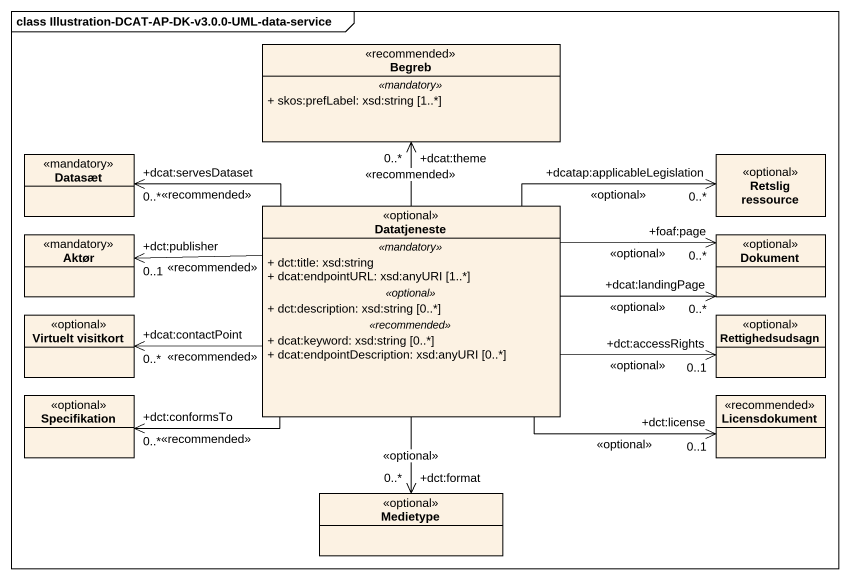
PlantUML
@startuml
mainframe class Illustration-DCAT-AP-DK-v3.0.0-UML-data-service
hide circle
hide empty members
skinparam classAttributeIconSize 0
class Begreb <<recommended>> {
  .. <<mandatory>> ..
  + skos:prefLabel: xsd:string [1..*]
}
class Datasæt <<mandatory>>
class "Retslig ressource" as Retslig_ressource <<optional>>
class Aktør <<mandatory>>
class Datatjeneste <<optional>> {
  .. <<mandatory>> ..
  + dct:title: xsd:string
  + dcat:endpointURL: xsd:anyURI [1..*]
  .. <<optional>> ..
  + dct:description: xsd:string [0..*]
  .. <<recommended>> ..
  + dcat:keyword: xsd:string [0..*]
  + dcat:endpointDescription: xsd:anyURI [0..*]
}
class Dokument <<optional>>
class "Virtuelt visitkort" as Virtuelt_visitkort <<optional>>
class Rettighedsudsagn <<optional>>
class Specifikation <<optional>>
class Licensdokument <<recommended>>
class Medietype <<optional>>
Datatjeneste -up-> "+dcat:theme\n0..*" Begreb : <<recommended>>
Datatjeneste -left-> "+dcat:servesDataset\n0..*" Datasæt : <<recommended>>
Datatjeneste -right-> "+dcatap:applicableLegislation\n0..*" Retslig_ressource : <<optional>>
Datatjeneste -left-> "+dct:publisher\n0..1" Aktør : <<recommended>>
Datatjeneste -right-> "+dcat:landingPage\n0..*" Dokument : <<optional>>
Datatjeneste -right-> "+foaf:page\n0..*" Dokument : <<optional>>
Datatjeneste -left-> "+dcat:contactPoint\n0..*" Virtuelt_visitkort : <<recommended>>
Datatjeneste -right-> "+dct:accessRights\n0..1" Rettighedsudsagn : <<optional>>
Datatjeneste -left-> "+dct:conformsTo\n0..*" Specifikation : <<recommended>>
Datatjeneste -right-> "+dct:license\n0..1" Licensdokument : <<optional>>
Datatjeneste --> "+dct:format\n0..*" Medietype : <<optional>>
@enduml
